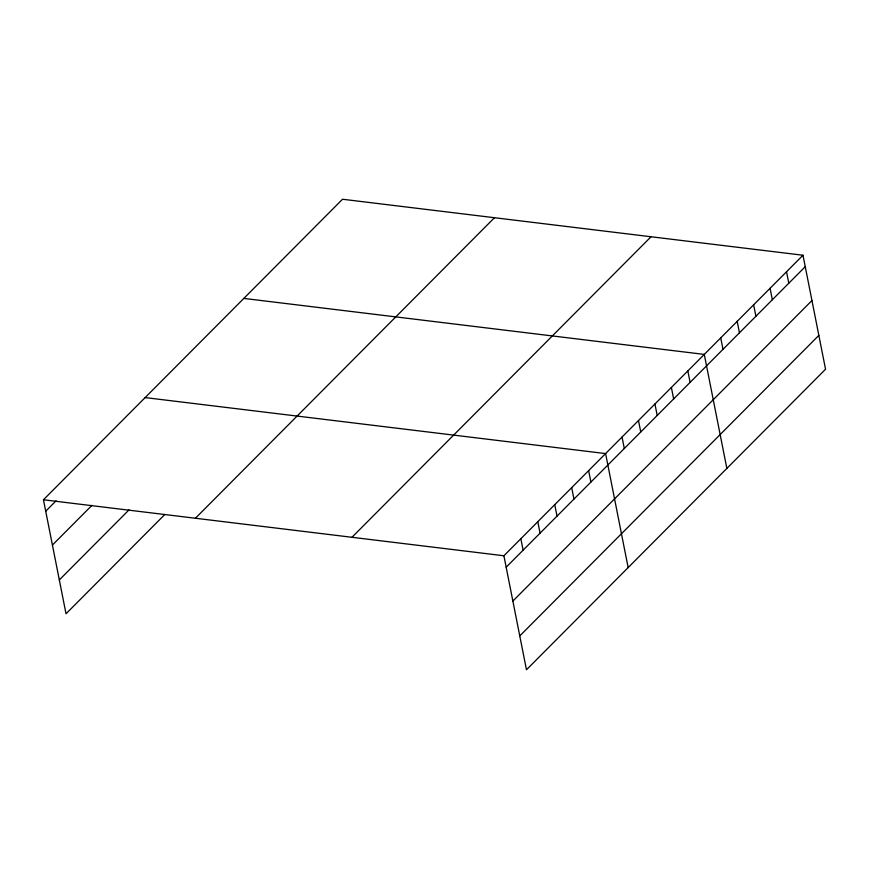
<?xml version="1.0" encoding="UTF-8"?>
<svg xmlns="http://www.w3.org/2000/svg" width="869" height="869" viewBox="0 0 869 869"><rect width="100%" height="100%" fill="white"/><g stroke="black" fill="none" stroke-linecap="round" stroke-linejoin="round"><path stroke-width="1.3" d="M164.882 514.426L66.022 613.764L43.45 499.773L342.527 199.24L802.978 255.236L825.55 369.227L526.473 669.76L503.901 555.769L802.978 255.236M45.72 511.222L56.072 500.816M52.422 545.059L91.962 505.323M59.32 579.927L128.992 509.918M195.406 518.25L494.472 217.717M351.956 537.292L651.033 236.759M506.171 567.218L805.248 266.685M512.873 601.066L811.95 300.533M519.781 635.923L818.848 335.391M243.831 298.415L704.281 354.411L726.853 468.413M145.134 397.589L605.595 453.585L628.157 567.587M43.45 499.773L503.901 555.769M786.532 271.769L788.802 283.218M770.075 288.291L772.345 299.751M753.629 304.823L755.9 316.273M737.184 321.356L739.454 332.805M720.738 337.878L722.997 349.338M687.835 370.944L690.105 382.393M671.389 387.465L673.649 398.925M654.933 403.998L657.203 415.447M638.487 420.531L640.757 431.98M622.041 437.053L624.311 448.513M588.639 470.618L590.909 482.067M571.693 487.65L573.964 499.099M554.748 504.672L557.018 516.132M537.802 521.704L540.073 533.164M520.857 538.737L523.116 550.186"/></g></svg>
